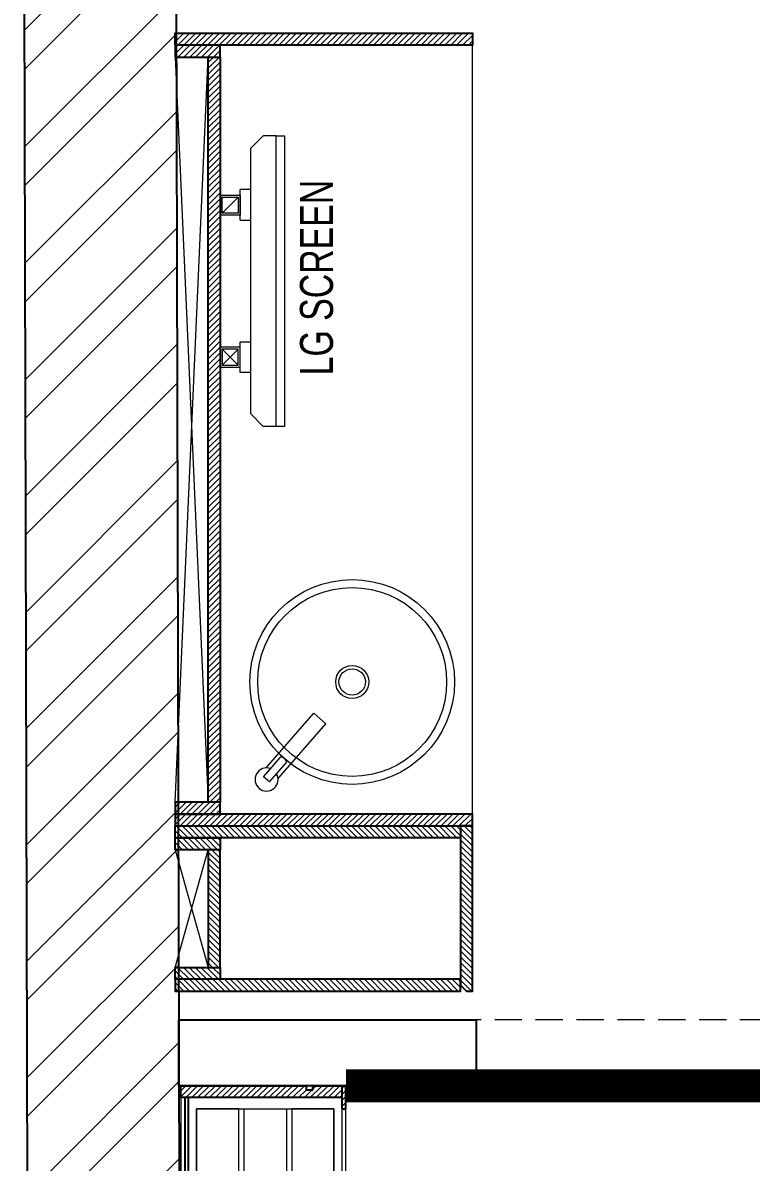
# Model space of a CAD drawing. Header units: feet. Extents: x 6677543 to 6687447, y -5287600 to -5276945.
# Drawn here: x 6677543 to 6678646, y -5279797 to -5278072 of the extents above; entities that cross this region are included whole.
import ezdxf

# ---------------------------------------------------------------- set-up
doc = ezdxf.new("R2010")
doc.units = ezdxf.units.FT
doc.header["$LTSCALE"] = 33
doc.header["$MEASUREMENT"] = 0
doc.linetypes.add('a_p6_plan_L18$0$HIDDEN', pattern=[0.375, 0.25, -0.125])
doc.linetypes.add('ACAD_ISO03W100', pattern=[30, 12, -18])
doc.layers.add('A-WALL', color=1, linetype='Continuous')
for name, color, linetype, lineweight in [('Floor-Unit', 1, 'Continuous', 13), ('LENS-DIM', 252, 'Continuous', 5), ('LENS-PARTITION', 21, 'Continuous', 25), ('LENS_CURTAIN', 5, 'a_p6_plan_L18$0$HIDDEN', 9), ('LK-FF&E WALL', 1, 'Continuous', 9), ('LK-FLUTTED FINISH', 20, 'Continuous', 30), ('LK-IT', 3, 'Continuous', 18), ('LK-MIRROR', 133, 'Continuous', 13), ('LN-ELEVATION-1', 81, 'Continuous', 25), ('LN-ELEVATION-2', 103, 'Continuous', 20), ('LN-ELEVATION-3', 125, 'Continuous', 18), ('LN-HATCH', 251, 'Continuous', 0), ('TV', 92, 'Continuous', 18)]:
    doc.layers.add(name, color=color, linetype=linetype, lineweight=lineweight)
doc.styles.get("Standard").update_dxf_attribs({"font": 'GILC____.TTF'})
pattern_1 = [(45, (7858558.917008298, 3503823.203216763), (-4.490128060534575, 4.490128060534575), [])]
pattern_2 = [(44.99999999999998, (35858.5, -100655.3575484328), (-4.419417382415918, 4.419417382415923), [])]

# ---------------------------------------------------------------- blocks, each defined once
blk = doc.blocks.new('A$C8d798a6e')
at = {"layer": 'LN-HATCH'}
h = blk.add_hatch(dxfattribs=at)
h.set_pattern_fill('ANSI32', color=256, scale=333, angle=180)
h.set_pattern_definition([(225, (-7770641.831045003, 5275627.411969988), (88.29995930067012, -88.29995930067015), []), (225, (-7770700.697684438, 5275627.411969988), (88.29995930067012, -88.29995930067015), [])])
h.paths.add_polyline_path([(-1740.723745373077, 3707.733705679886), (334.5396278621629, 3274.510978079401), (381.5404100129381, 3499.657433697023), (-1971.409963617101, 3990.848861213774), (-1947.840610300191, -5742.795517822727), (-1717.841284580529, -5742.238590205088)])
h.paths.add_polyline_path([(724.154646160081, 3428.134813574143), (677.1538640093058, 3202.988357956522), (3496.379578592256, 2614.459369518794), (3543.380360743031, 2839.605825136416)])
h.paths.add_polyline_path([(3827.438766459003, 2496.711214562878), (3779.955199126155, 2269.252087379806), (7690.451262108982, 2022.252062801272), (7537.196418902837, -803.5964726861566), (7767.513871246018, -803.975245360285), (7932.458743975498, 2237.424408231862)])
h.paths.add_polyline_path([(7106.542426551692, -918.9290718445556), (3907.112357146107, -980.2879835916682), (3632.158715419472, -5672.238590205088), (3382.158715419472, -5672.238590205088), (3382.158715419472, -5742.238590205088), (3858.451218069531, -5742.238590205088), (4124.270253843627, -1206.165605979971), (7110.95257299114, -1148.886786671355)])
at = {"layer": 'A-WALL'}
for p, q in [((-1947.840610300191, -5742.795517822727), (-1971.409963617101, 3990.848861213774)), ((-1717.841284580529, -5742.238590205088), (-1740.723745373077, 3707.733705679886))]:
    blk.add_line(p, q, dxfattribs=at)
blk = doc.blocks.new('VC HD 1010')
at = {"layer": 'LN-HATCH', "ltscale": 0.5}
h = blk.add_hatch(dxfattribs=at)
h.set_pattern_fill('ANSI31', color=256, scale=2)
h.set_pattern_definition([(45, (3761554.586240421, 1795022.935917533), (-4.490128060534575, 4.490128060534575), [])])
h.paths.add_polyline_path([(-505.166666666977, 24), (-505.166666666977, -166), (-499.1666666669771, -166), (-499.1666666669771, -176), (-505.166666666977, -176), (-505.166666666977, -220), (-487.1666666669772, -220), (-487.1666666669772, 24)])
h = blk.add_hatch(dxfattribs=at)
h.set_pattern_fill('ANSI31', color=256, scale=2)
h.set_pattern_definition(pattern_1)
h.paths.add_polyline_path([(504.8333333330228, 24), (504.8333333330228, -166), (498.8333333330228, -166), (498.8333333330228, -176), (504.8333333330228, -176), (504.8333333330228, -220), (486.8333333330228, -220), (486.8333333330228, 24)])
h = blk.add_hatch(dxfattribs=at)
h.set_pattern_fill('ANSI31', color=256, scale=2)
h.set_pattern_definition([(45, (7858741.917008297, 3503823.203216763), (-4.490128060534575, 4.490128060534575), [])])
h.paths.add_polyline_path([(-470.1666666669772, -220), (-470.1666666669772, -226), (-505.166666666977, -226), (-505.166666666977, -220)])
h = blk.add_hatch(dxfattribs=at)
h.set_pattern_fill('ANSI31', color=256, scale=2)
h.set_pattern_definition(pattern_1)
h.paths.add_polyline_path([(476.8333333330228, -220), (476.8333333330228, -226), (511.8333333330228, -226), (511.8333333330228, -220)])
at = {"layer": 'LN-ELEVATION-1', "ltscale": 0.5}
for points in [[(-505.166666666977, 24), (-505.166666666977, -166), (-499.1666666669771, -166), (-499.1666666669771, -176), (-505.166666666977, -176), (-505.166666666977, -220), (-487.1666666669772, -220), (-487.1666666669772, 24)], [(486.8333333330228, 12), (-487.1666666669772, 12), (-487.1666666669772, 18), (486.8333333330228, 18)], [(504.8333333330228, 24), (504.8333333330228, -166), (498.8333333330228, -166), (498.8333333330228, -176), (504.8333333330228, -176), (504.8333333330228, -220), (486.8333333330228, -220), (486.8333333330228, 24)], [(-470.1666666669772, -220), (-470.1666666669772, -226), (-505.166666666977, -226), (-505.166666666977, -220)], [(469.8333333330228, -220), (469.8333333330228, -226), (504.8333333330228, -226), (504.8333333330228, -220)]]:
    blk.add_lwpolyline(points, close=True, dxfattribs=at)
at = {"layer": 'LN-ELEVATION-2', "ltscale": 0.5}
blk.add_lwpolyline([(470.1666666674428, 0), (-470.1666666674428, 0), (-470.1666666674428, -208), (470.1666666674428, -208)], close=True, dxfattribs=at)
at = {"layer": 'LN-ELEVATION-3', "ltscale": 0.5}
for p, q in [((-487.1666666669772, 24), (486.8333333330228, 24)), ((-470.1666666669772, -220), (469.8333333330228, -220)), ((469.8333333330228, -226), (-470.1666666669772, -226))]:
    blk.add_line(p, q, dxfattribs=at)
for points in [[(-470.1666666674428, 0), (-288.5000000004657, 0), (-288.5000000004657, -64), (-470.1666666674428, -64)], [(-280.5000000004657, 0), (-98.83333333348855, 0), (-98.83333333348855, -64), (-280.5000000004657, -64)], [(-90.83333333348855, 0), (90.83333333348855, 0), (90.83333333348855, -64), (-90.83333333348855, -64)], [(98.83333333348855, 0), (280.5000000004657, 0), (280.5000000004657, -64), (98.83333333348855, -64)], [(288.5000000004657, 0), (470.1666666674428, 0), (470.1666666674428, -64), (288.5000000004657, -64)], [(-470.1666666674428, -136), (-288.5000000004657, -136), (-288.5000000004657, -72), (-470.1666666674428, -72)], [(-280.5000000004657, -72), (-98.83333333348855, -72), (-98.83333333348855, -136), (-280.5000000004657, -136)], [(-90.83333333348855, -72), (90.83333333348855, -72), (90.83333333348855, -136), (-90.83333333348855, -136)], [(98.83333333348855, -72), (280.5000000004657, -72), (280.5000000004657, -136), (98.83333333348855, -136)], [(288.5000000004657, -72), (470.1666666674428, -72), (470.1666666674428, -136), (288.5000000004657, -136)], [(-470.1666666674428, -144), (-288.5000000004657, -144), (-288.5000000004657, -208), (-470.1666666674428, -208)], [(-280.5000000004657, -144), (-98.83333333348855, -144), (-98.83333333348855, -208), (-280.5000000004657, -208)], [(-90.83333333348855, -144), (90.83333333348855, -144), (90.83333333348855, -208), (-90.83333333348855, -208)], [(98.83333333348855, -144), (280.5000000004657, -144), (280.5000000004657, -208), (98.83333333348855, -208)], [(288.5000000004657, -144), (470.1666666674428, -144), (470.1666666674428, -208), (288.5000000004657, -208)]]:
    blk.add_lwpolyline(points, close=True, dxfattribs=at)
blk = doc.blocks.new('rtf')
at = {"color": 0, "linetype": 'ByBlock', "lineweight": -2}
for p, q in [((16412.5253540573, -172798.8148984113), (16452.40026456733, -172798.8148984113)), ((16412.5253540573, -172810.8148984113), (16412.5253540573, -172798.8148984113)), ((16425.26329468148, -172793.1007600746), (16535.26329468148, -172793.1007600746)), ((16535.26329468148, -172793.1007600746), (16535.26329468148, -172817.1007600746)), ((16412.5253540573, -172810.8148984113), (16452.40026456733, -172810.8148984113)), ((16425.26329468148, -172817.1007600746), (16535.26329468148, -172817.1007600746))]:
    blk.add_line(p, q, dxfattribs=at)
for centre, radius, start, end in [((16412.5253540573, -172805.1007600746), 17.5, 21.05058810897431, 340.9421780194656), ((16444.53660690578, -172804.8148984114), 9.891264419597851, 322.656233941354, 37.34376605891414)]:
    blk.add_arc(centre, radius, start, end, dxfattribs=at)
blk = doc.blocks.new('dsg')
at = {"color": 0, "linetype": 'ByBlock', "lineweight": -2}
for radius in [155, 143, 25, 20]:
    blk.add_circle((11491.5035008227, -171102.5847399924), radius, dxfattribs=at)
blk.add_blockref('rtf', (-5117.472106590168, 1702.9323767405), dxfattribs=at)
blk = doc.blocks.new('CLINIC - CABINET SINK')
at = {"layer": 'LN-HATCH', "ltscale": 0.5}
h = blk.add_hatch(dxfattribs=at)
h.set_pattern_fill('ANSI31', color=256, scale=2)
h.set_pattern_definition([(45, (4052861.500382861, 1708016.355767586), (-4.490128060534575, 4.490128060534575), [])])
h.paths.add_polyline_path([(-563.359543572413, 156.9999999999999), (564.640456427587, 156.9999999999999), (564.640456427587, 174.9999999999999), (-563.359543572413, 174.9999999999999)])
h.paths.add_polyline_path([(582.6404564275867, 225), (600.6404564275867, 225), (600.6404564275867, -225), (582.6404564275867, -225)])
h.paths.add_polyline_path([(564.640456427587, 225), (582.6404564275867, 225), (582.6404564275867, 156.9999999999999), (564.640456427587, 156.9999999999999)])
h.paths.add_polyline_path([(-581.359543572413, 225), (-599.359543572413, 225), (-599.359543572413, -225), (-581.359543572413, -225)])
h.paths.add_polyline_path([(-581.359543572413, 225), (-563.359543572413, 225), (-563.359543572413, 156.9999999999999), (-581.359543572413, 156.9999999999999)])
at = {"layer": 'LN-ELEVATION-1', "ltscale": 0.5}
for points in [[(-581.359543572413, 225), (-599.359543572413, 225), (-599.359543572413, -225), (-581.359543572413, -225)], [(-581.359543572413, 225), (-563.359543572413, 225), (-563.359543572413, 156.9999999999999), (-581.359543572413, 156.9999999999999)], [(564.640456427587, 225), (582.6404564275867, 225), (582.6404564275867, 156.9999999999999), (564.640456427587, 156.9999999999999)], [(582.6404564275867, 225), (600.6404564275867, 225), (600.6404564275867, -225), (582.6404564275867, -225)], [(-563.359543572413, 156.9999999999999), (564.640456427587, 156.9999999999999), (564.640456427587, 174.9999999999999), (-563.359543572413, 174.9999999999999)]]:
    blk.add_lwpolyline(points, close=True, dxfattribs=at)
at = {"layer": 'LN-ELEVATION-2', "ltscale": 0.5}
blk.add_line((582.6404564275867, -225), (-581.359543572413, -225), dxfattribs=at)
at = {"layer": 'LN-HATCH', "ltscale": 0.5}
for p, q in [((564.640456427587, 225), (-563.359543572413, 174.9999999999999)), ((-563.359543572413, 225), (564.640456427587, 174.9999999999999))]:
    blk.add_line(p, q, dxfattribs=at)
at = {"layer": 'LN-ELEVATION-3', "xscale": -1, "rotation": 41.1558274151866}
blk.add_blockref('dsg', (-103569.3304926871, 136346.6509754679), dxfattribs=at)
blk = doc.blocks.new('CLINIC SCREEN')
at = {"layer": 'TV'}
for p, q in [((-103.1090284836336, 42.85441964946222), (-127.4114311772946, 18.55201695591665)), ((-127.4114311772946, 42.85441964946222), (-103.1090284836336, 18.55201695591665)), ((102.7052824410566, 42.85441964946222), (127.007685134602, 18.55201695591665))]:
    blk.add_line(p, q, dxfattribs=at)
at = {"layer": 'TV', "ltscale": 12}
for p, q in [((-220.0000000000082, -19.41163062257681), (-200.5883693773149, 0)), ((200.5883693773149, 0), (-200.5883693773149, 0)), ((-138.5315413423604, 0), (-138.5315413423604, 15.514207008644)), ((-138.5315413423604, 15.514207008644), (-91.98892031613741, 15.514207008644)), ((-91.98892031613741, 15.514207008644), (-91.98892031613741, 0)), ((91.98892031610741, 15.514207008644), (91.98892031610741, 0)), ((91.98892031610741, 15.514207008644), (138.5315413423595, 15.514207008644)), ((138.5315413423595, 0), (138.5315413423595, 15.514207008644)), ((219.9999999999918, -19.41163062257681), (200.5883693773149, 0)), ((-220.0000000000082, -38.82326124538668), (-220.0000000000082, -19.41163062257681)), ((219.9999999999918, -38.82326124538668), (219.9999999999918, -19.41163062257681))]:
    blk.add_line(p, q, dxfattribs=at)
at = {"layer": 'TV'}
for points in [[(-130.4492315140169, 15.51421661919448), (-100.0712281470269, 15.51421661919448), (-100.0712281470269, 45.89221998606814), (-130.4492315140169, 45.89221998606814)], [(-127.4114311772946, 18.55201695591665), (-103.1090284836336, 18.55201695591665), (-103.1090284836336, 42.85441964946222), (-127.4114311772946, 42.85441964946222)], [(130.0454854713243, 15.51421661919448), (99.66748210433435, 15.51421661919448), (99.66748210433435, 45.89221998606814), (130.0454854713243, 45.89221998606814)], [(127.007685134602, 18.55201695591665), (102.7052824410566, 18.55201695591665), (102.7052824410566, 42.85441964946222), (127.007685134602, 42.85441964946222)]]:
    blk.add_lwpolyline(points, close=True, dxfattribs=at)
at = {"layer": 'TV', "ltscale": 12}
blk.add_lwpolyline([(-220.0000000000082, -51.71278328332107), (-220.0000000000082, -38.82326124538668), (219.9999999999918, -38.82326124538668), (219.9999999999918, -51.71278328332107)], close=True, dxfattribs=at)
at = {"layer": 'Floor-Unit', "color": 0, "ltscale": 2, "insert": (5.199680584678389, -100.4085774972336), "char_height": 50, "attachment_point": 5}
blk.add_mtext_dynamic_manual_height_columns('LG SCREEN', width=466.4796511627907, gutter_width=12.5, heights=[0], dxfattribs=at)
blk = doc.blocks.new('CLINIC - MOP CLOSET')
at = {"layer": 'LN-HATCH', "ltscale": 0.5}
h = blk.add_hatch(dxfattribs=at)
h.set_pattern_fill('ANSI31', color=256, scale=50, angle=360)
h.set_pattern_definition(pattern_2)
h.paths.add_polyline_path([(-106.3595435724128, 216), (-124.3595435724128, 216), (-124.3595435724128, -216), (-106.3595435724128, -216)])
h = blk.add_hatch(dxfattribs=at)
h.set_pattern_fill('ANSI31', color=256, scale=50, angle=360)
h.set_pattern_definition(pattern_2)
h.paths.add_polyline_path([(-106.3595435724128, 216), (-88.35954357241282, 216), (-88.35954357241282, 148), (-106.3595435724128, 148)])
h = blk.add_hatch(dxfattribs=at)
h.set_pattern_fill('ANSI31', color=256, scale=50, angle=360)
h.set_pattern_definition(pattern_2)
h.paths.add_polyline_path([(89.64045642758717, 216), (107.6404564275872, 216), (107.6404564275872, 148), (89.64045642758717, 148)])
h = blk.add_hatch(dxfattribs=at)
h.set_pattern_fill('ANSI31', color=256, scale=50, angle=360)
h.set_pattern_definition(pattern_2)
h.paths.add_polyline_path([(107.6404564275872, 216), (125.6404564275872, 216), (125.6404564275872, -216), (107.6404564275872, -216)])
h = blk.add_hatch(dxfattribs=at)
h.set_pattern_fill('ANSI31', color=256, scale=50, angle=360)
h.set_pattern_definition(pattern_2)
h.paths.add_polyline_path([(-88.35954357241282, 148), (89.64045642758717, 148), (89.64045642758717, 166), (-88.35954357241282, 166)])
h = blk.add_hatch(dxfattribs=at)
h.set_pattern_fill('ANSI31', color=256, scale=50, angle=360)
h.set_pattern_definition([(44.99999999999998, (35894.5, -101037.3575484328), (-4.419417382415918, 4.419417382415923), [])])
h.paths.add_polyline_path([(-115.3595435724055, -216), (-124.3595435724128, -225), (-124.3595435724128, -234), (125.6404564275872, -234), (125.6404564275872, -216)])
at = {"layer": 'LN-ELEVATION-1', "ltscale": 0.5}
for points in [[(-106.3595435724128, 216), (-124.3595435724128, 216), (-124.3595435724128, -216), (-106.3595435724128, -216)], [(-106.3595435724128, 216), (-88.35954357241282, 216), (-88.35954357241282, 148), (-106.3595435724128, 148)], [(89.64045642758717, 216), (107.6404564275872, 216), (107.6404564275872, 148), (89.64045642758717, 148)], [(107.6404564275872, 216), (125.6404564275872, 216), (125.6404564275872, -216), (107.6404564275872, -216)], [(-88.35954357241282, 148), (89.64045642758717, 148), (89.64045642758717, 166), (-88.35954357241282, 166)], [(-124.3595435724128, -225), (-124.3595435724128, -234), (125.6404564275872, -234), (125.6404564275872, -216), (-115.3595435724128, -216)]]:
    blk.add_lwpolyline(points, close=True, dxfattribs=at)
at = {"layer": 'LN-HATCH', "ltscale": 0.5}
for p, q in [((89.64045642758717, 216), (-88.35954357241282, 166)), ((-88.35954357241282, 216), (89.64045642758717, 166))]:
    blk.add_line(p, q, dxfattribs=at)

msp = doc.modelspace()

# ---------------------------------------------------------------- linework, layer by layer
at = {"layer": 'LENS-DIM', "color": 3}
msp.add_lwpolyline([(6683010.572436619, -5278321.459016723), (6680191.347544802, -5277732.927544568), (6680123.911044222, -5278055.96661732), (6679781.29687263, -5277984.443687959), (6679848.732485887, -5277661.407408162), (6677773.46940422, -5277228.184741428), (6677795.656887479, -5286391.14601548)], dxfattribs=at)
at = {"layer": 'LENS-PARTITION'}
msp.add_lwpolyline([(6678229.139666332, -5279681.162725712), (6677779.16697928, -5279681.162725712), (6677779.16697928, -5279581.162725714), (6678229.139666332, -5279581.162725714)], close=True, dxfattribs=at)
at = {"layer": 'LENS_CURTAIN', "ltscale": 5}
msp.add_lwpolyline([(6678229.139666332, -5279681.162725712), (6678979.139666332, -5279681.162725712), (6678979.139666332, -5279581.162725712), (6678229.139666332, -5279581.162725712)], close=True, dxfattribs=at)
at = {"layer": 'LK-FLUTTED FINISH', "linetype": 'ACAD_ISO03W100', "ltscale": 0.05, "const_width": 50}
msp.add_lwpolyline([(6683756.290908531, -5279681.16272571), (6678229.139666332, -5279681.162725712)], dxfattribs=at)
at = {"layer": 'LK-MIRROR', "linetype": 'ACAD_ISO03W100', "ltscale": 0.05, "const_width": 50}
msp.add_lwpolyline([(6678229.139666332, -5279681.162725712), (6678031.85476827, -5279681.162725712)], dxfattribs=at)

# ---------------------------------------------------------------- block references
at = {"layer": 'LENS-DIM', "color": 3}
msp.add_blockref('A$C8d798a6e', (6679514.193149593, -5280935.918447108), dxfattribs=at)
at = {"layer": 'LK-FF&E WALL', "xscale": -1, "rotation": 90}
for name, p in [('CLINIC - CABINET SINK', (6677998.46940422, -5278687.248180903)), ('VC HD 1010', (6677805.85476827, -5280186.329392379))]:
    msp.add_blockref(name, p, dxfattribs=at)
at = {"layer": 'LK-FF&E WALL', "rotation": 90}
msp.add_blockref('CLINIC - MOP CLOSET', (6677989.46940422, -5279413.529093758), dxfattribs=at)
at = {"layer": 'LK-IT', "rotation": 90.00000000000006}
msp.add_blockref('CLINIC SCREEN', (6677887.361624197, -5278462.888637331), dxfattribs=at)

doc.saveas('drawing.dxf')
